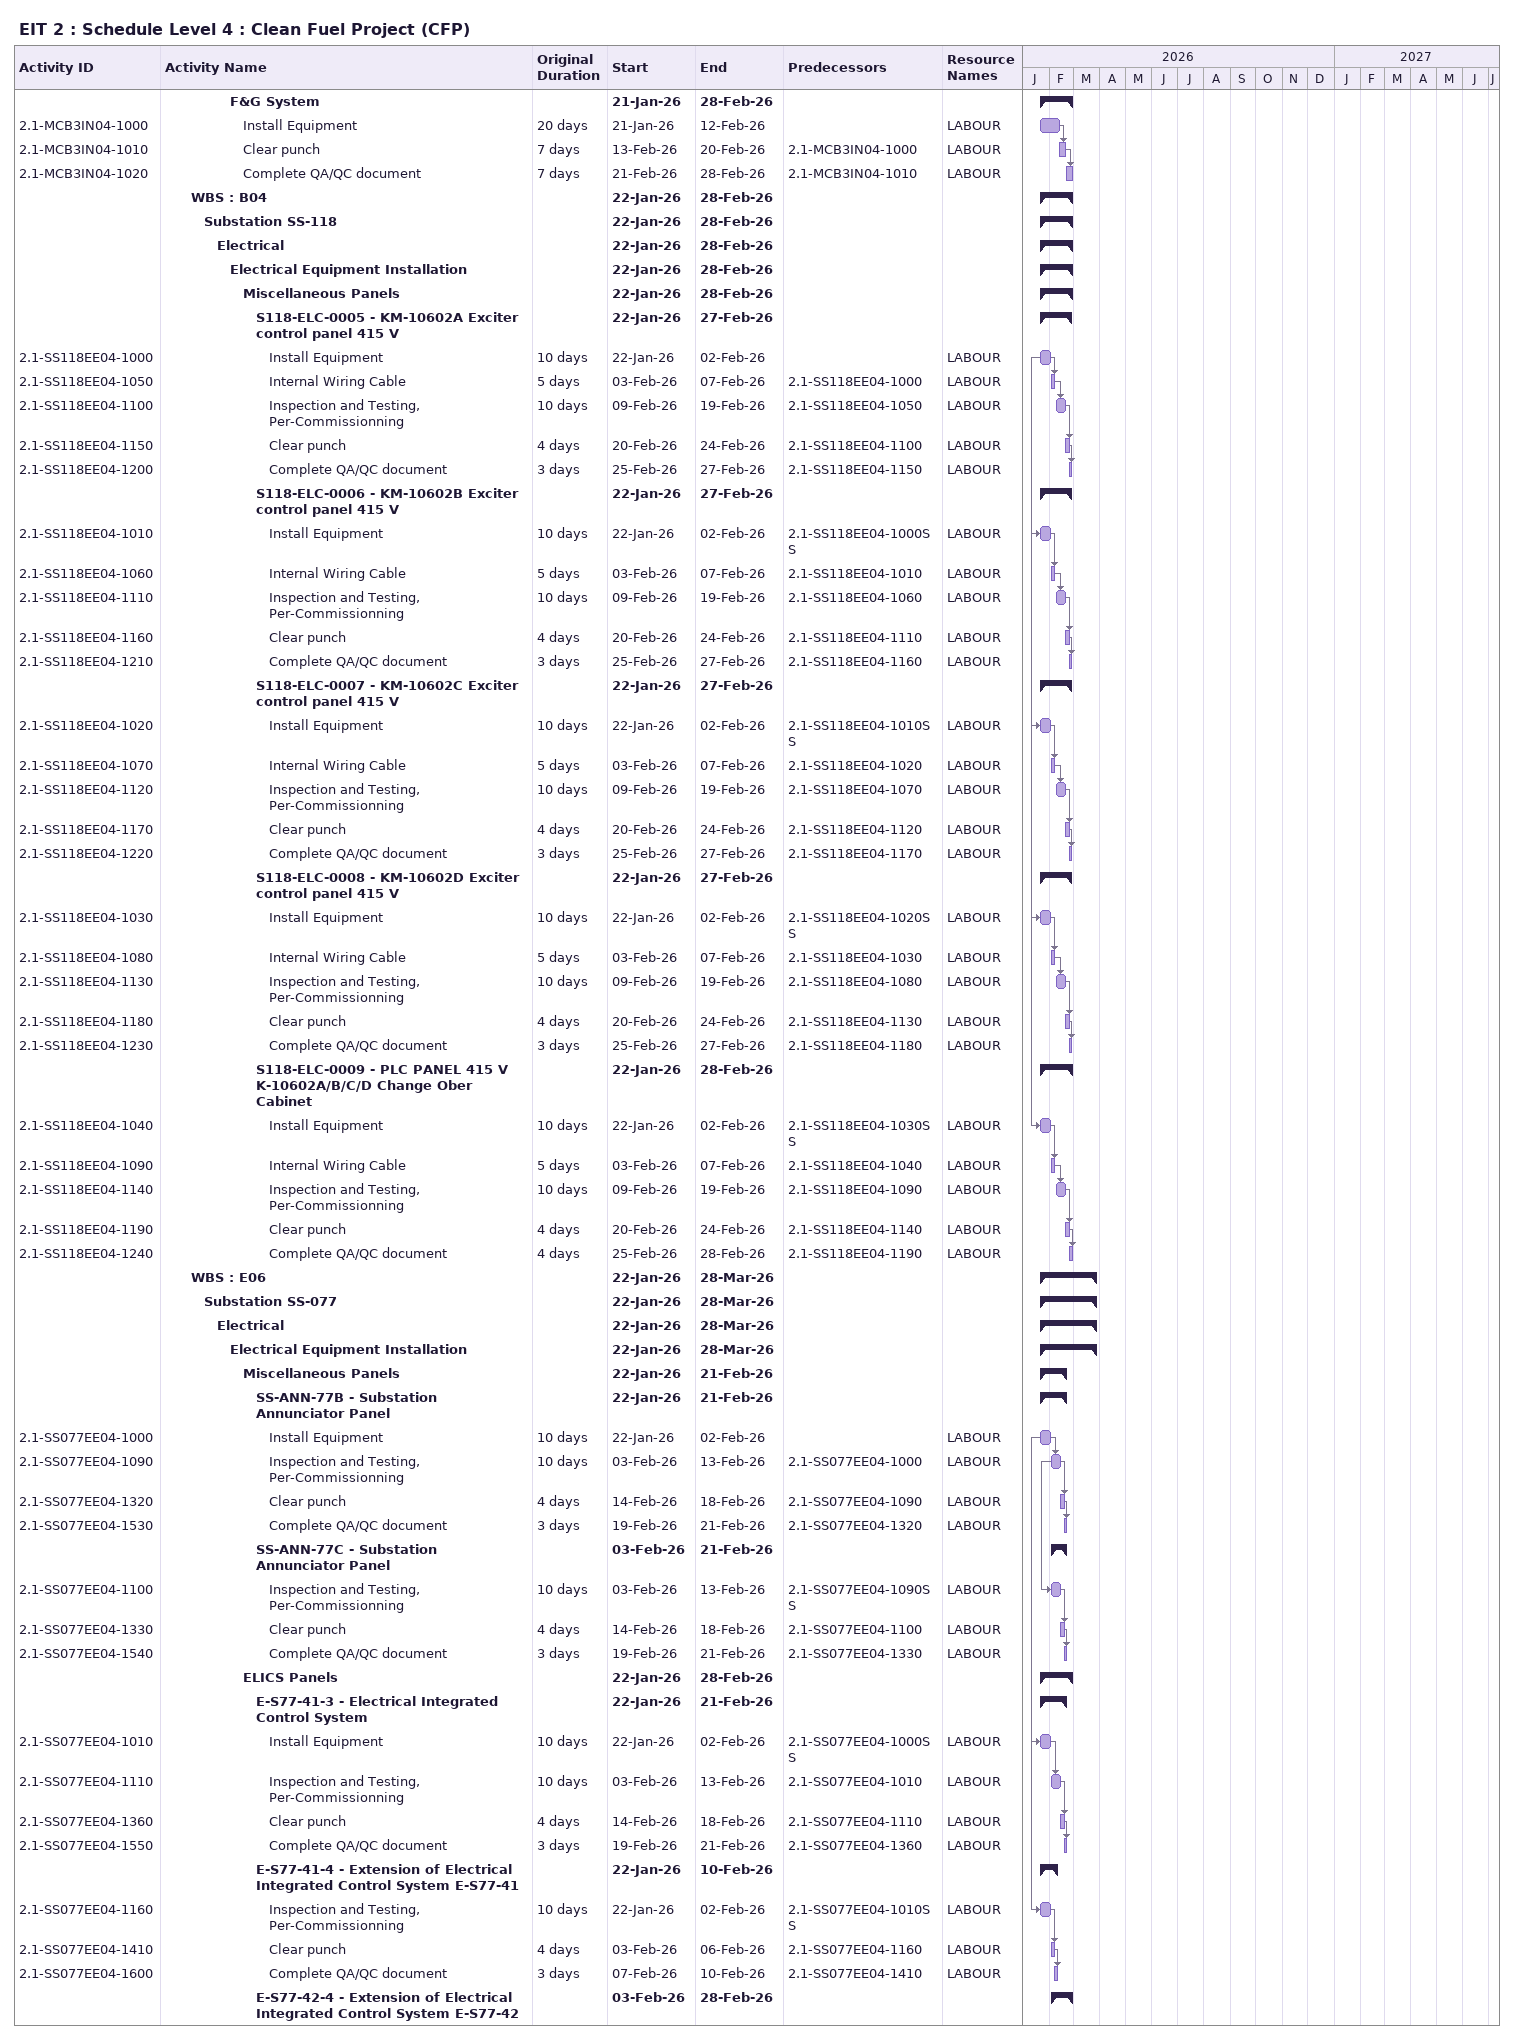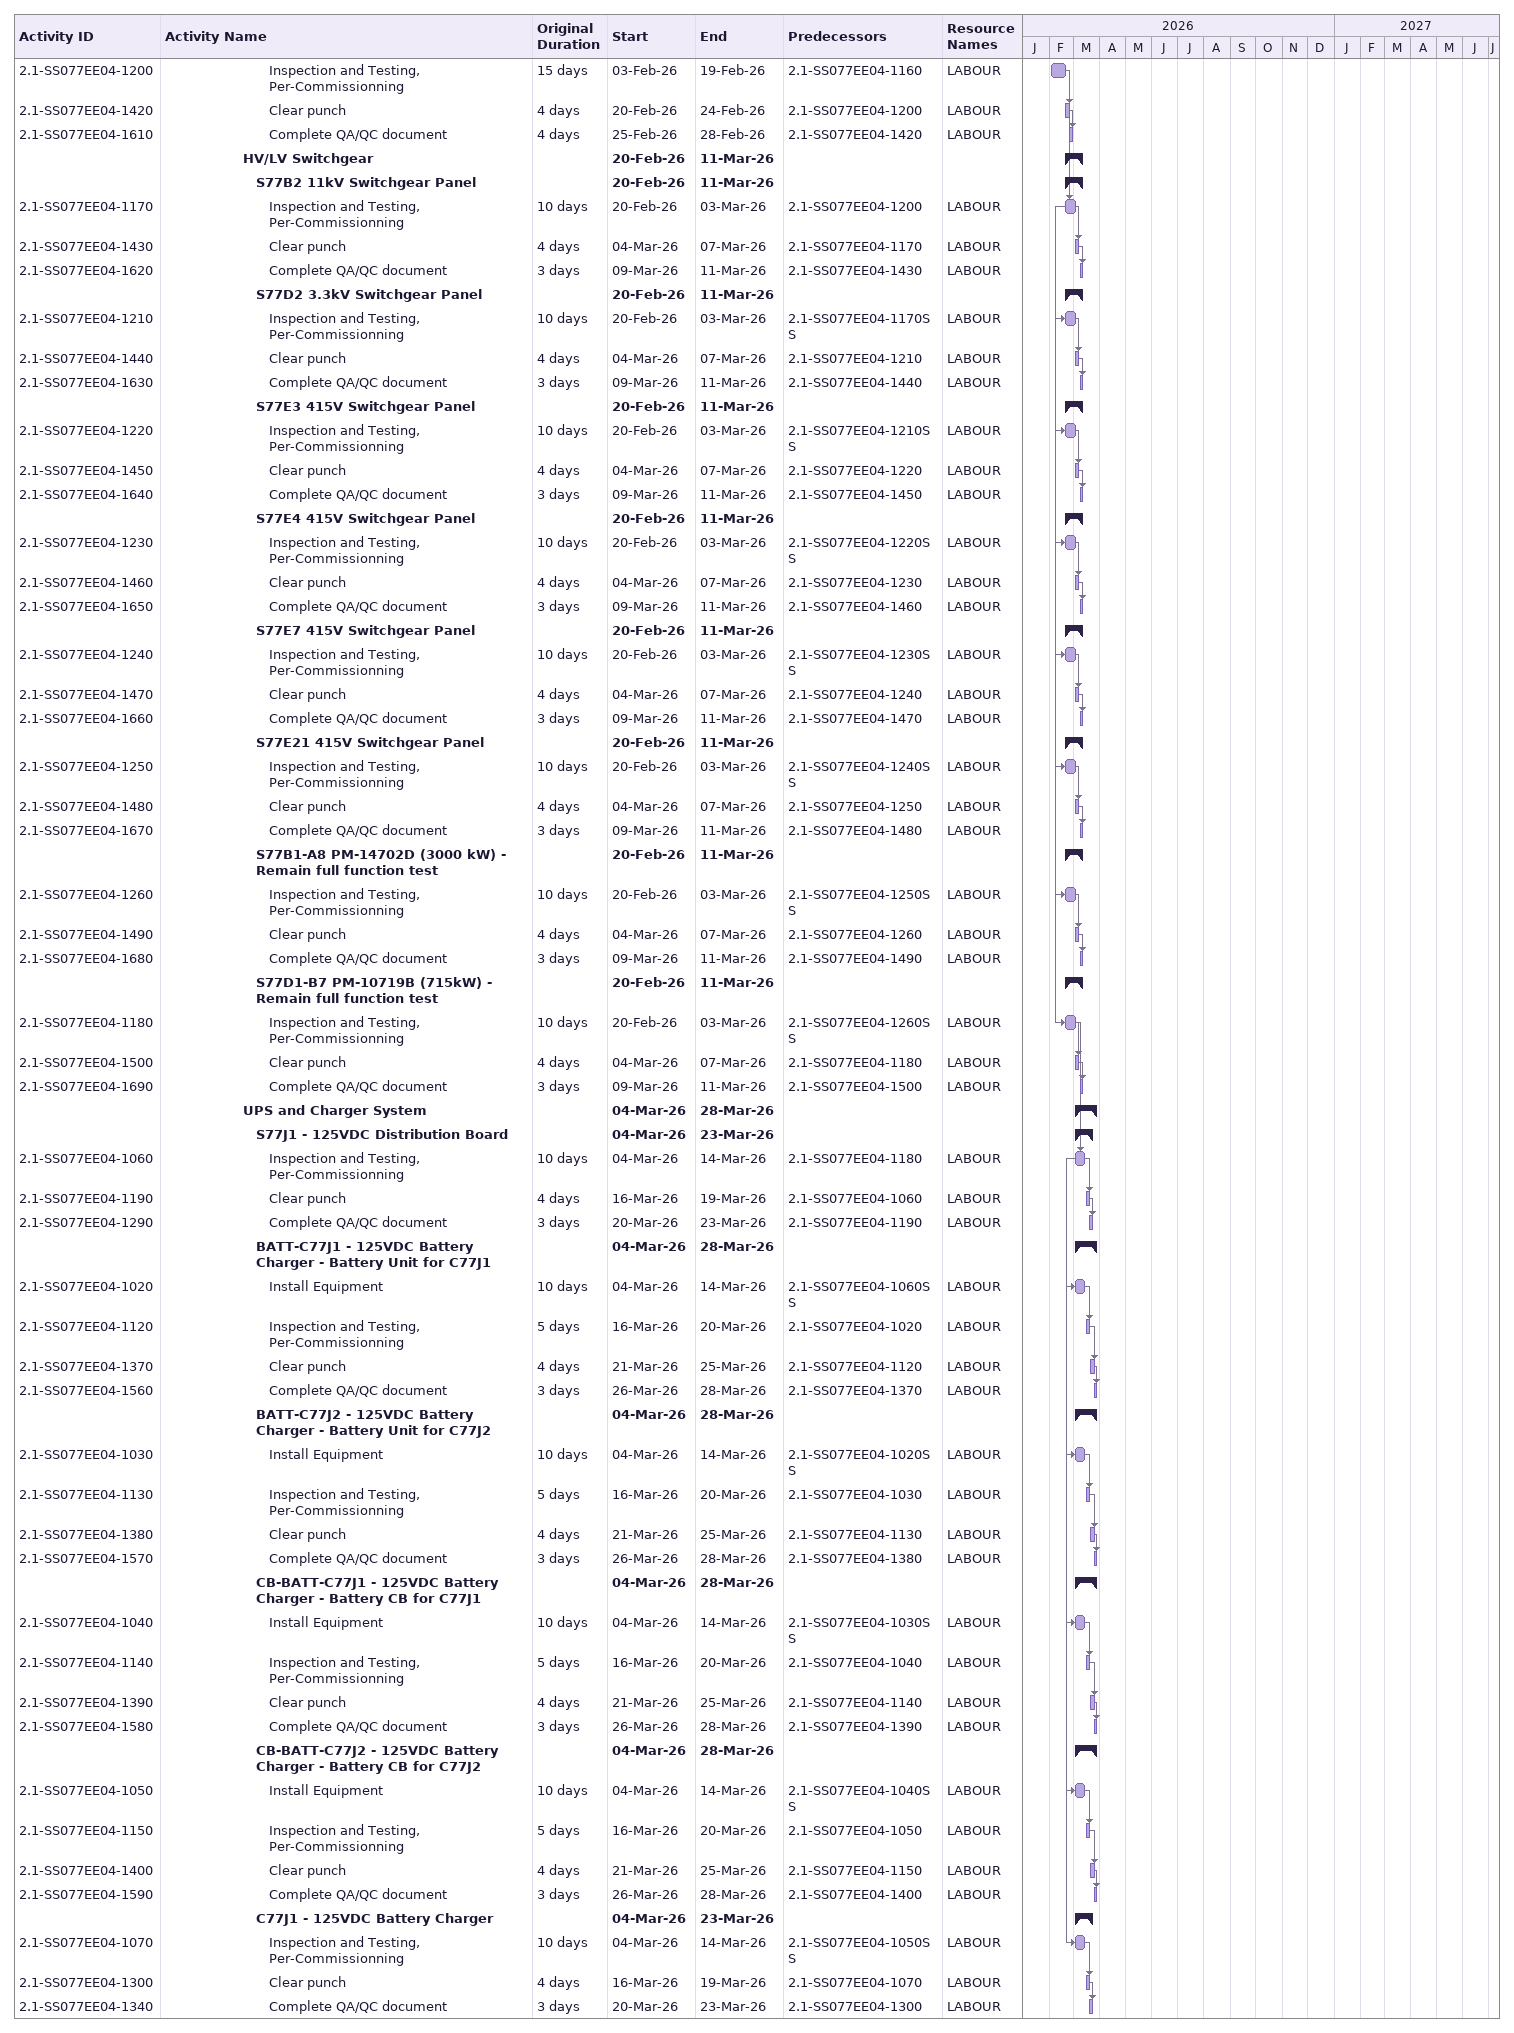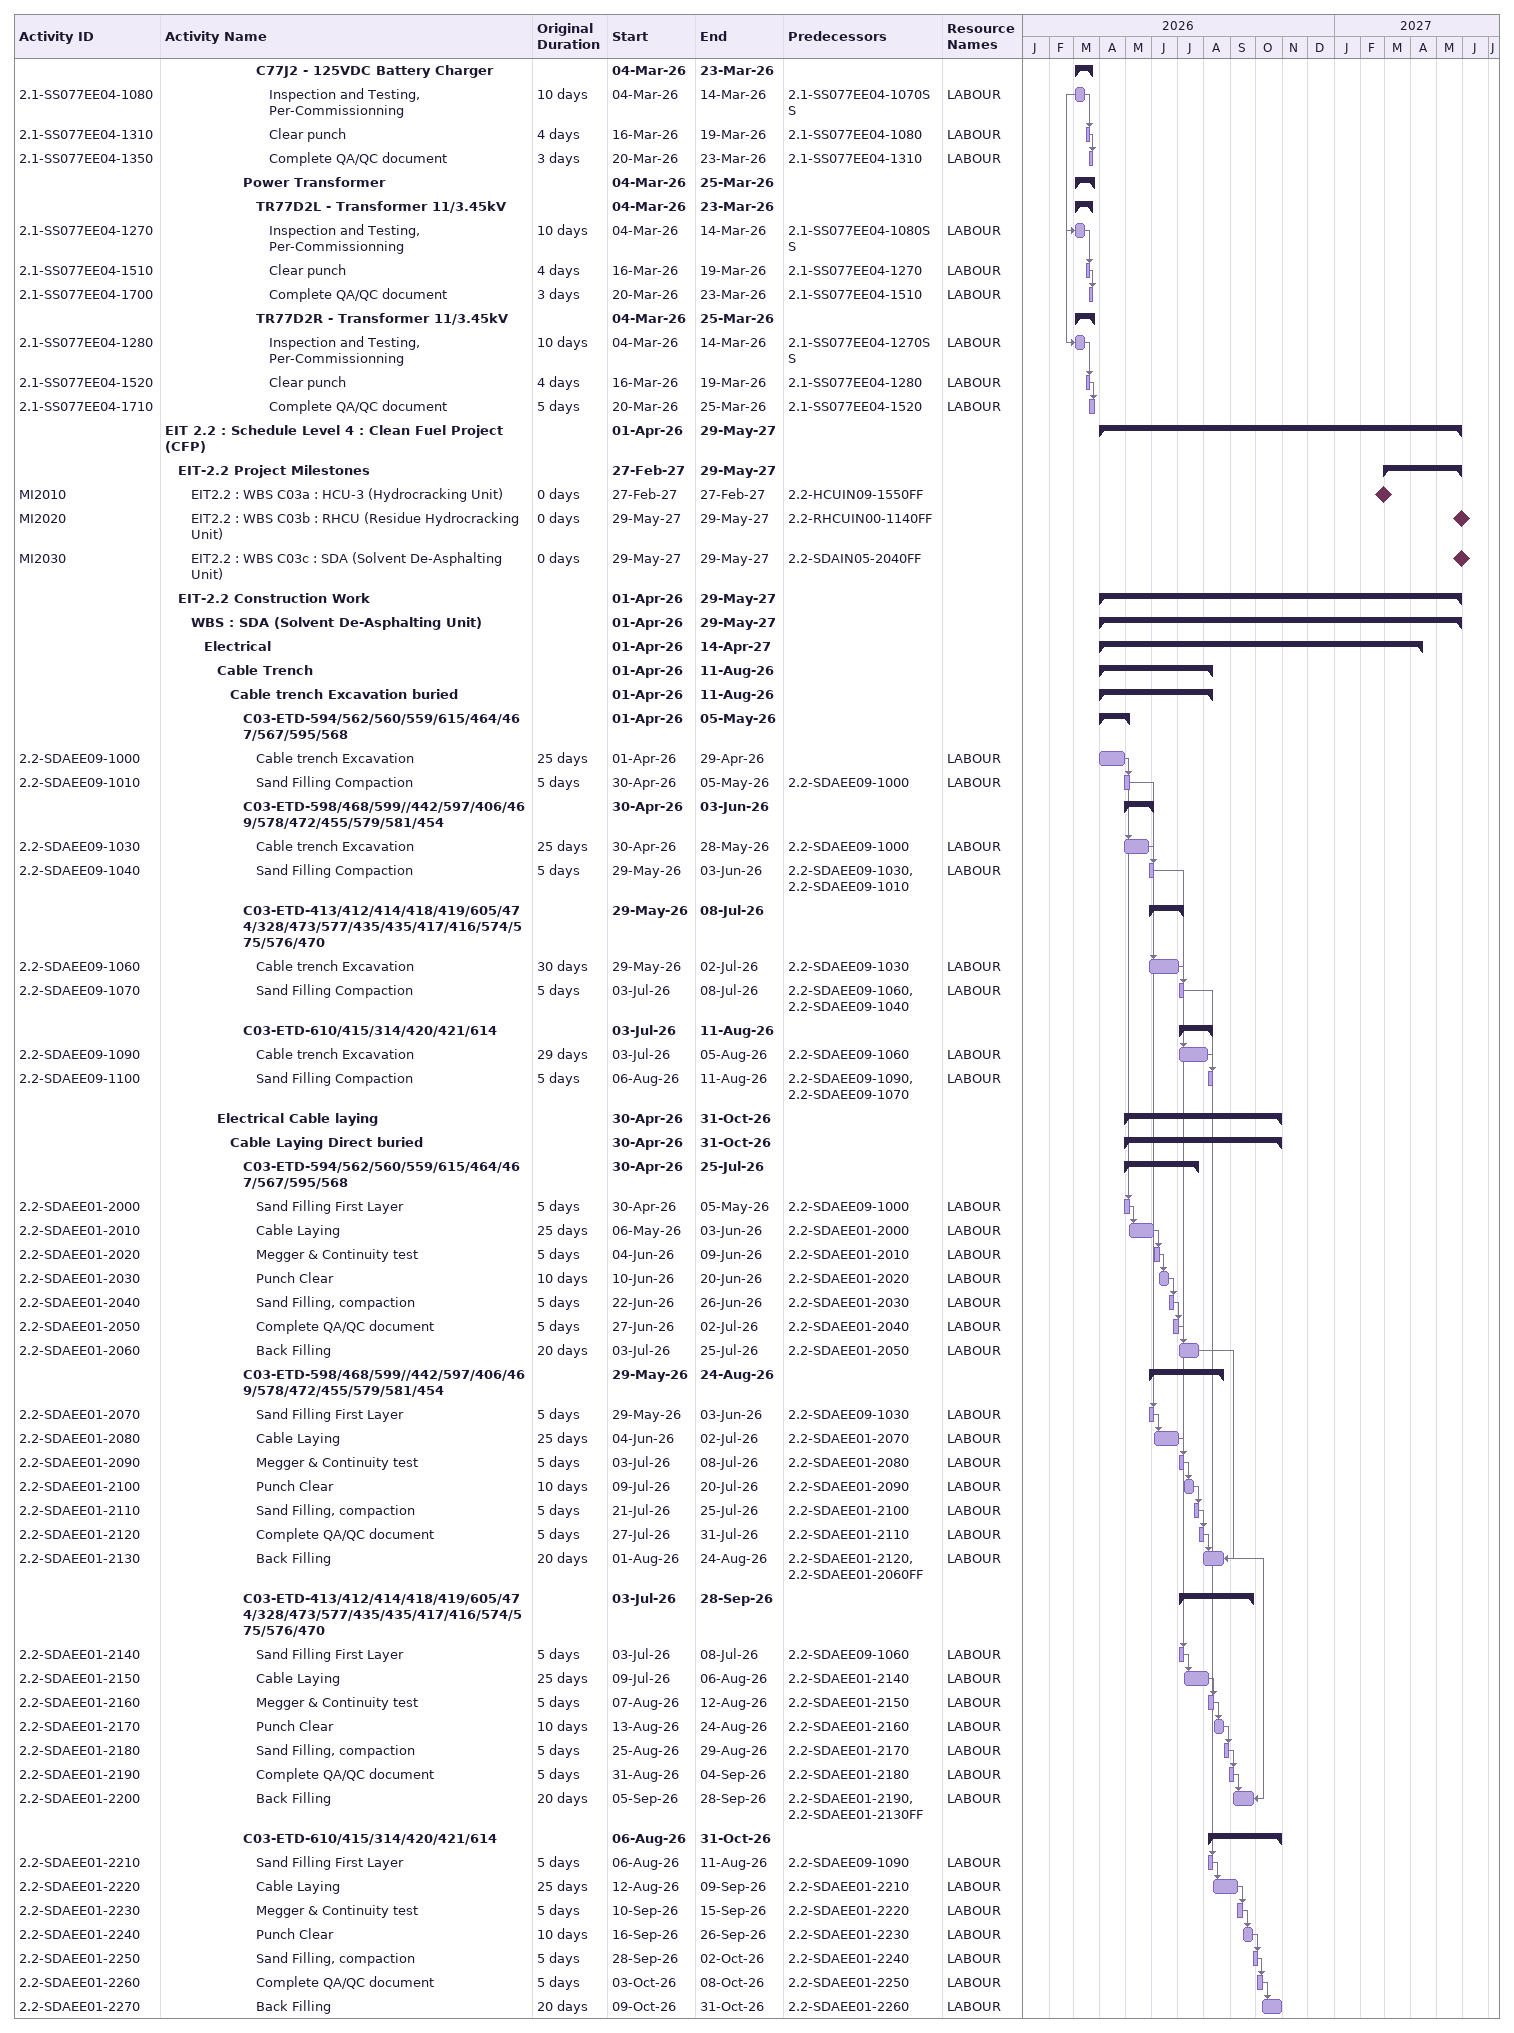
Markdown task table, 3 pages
EIT 2 : Schedule Level 4 : Clean Fuel Project (CFP)

| ID | Level | Task | Original duration | Start | Finish | Predecessors | Resources |
|---|---|---|---|---|---|---|---|
|  | 6 | **F&G System** |  | 2026-01-21 | 2026-02-28 |  |  |
| 2.1-MCB3IN04-1000 | 7 | Install Equipment | 20d | 2026-01-21 | 2026-02-12 |  | LABOUR |
| 2.1-MCB3IN04-1010 | 7 | Clear punch | 7d | 2026-02-13 | 2026-02-20 | 2.1-MCB3IN04-1000 | LABOUR |
| 2.1-MCB3IN04-1020 | 7 | Complete QA/QC document | 7d | 2026-02-21 | 2026-02-28 | 2.1-MCB3IN04-1010 | LABOUR |
|  | 3 | **WBS : B04** |  | 2026-01-22 | 2026-02-28 |  |  |
|  | 4 | **Substation SS-118** |  | 2026-01-22 | 2026-02-28 |  |  |
|  | 5 | **Electrical** |  | 2026-01-22 | 2026-02-28 |  |  |
|  | 6 | **Electrical Equipment Installation** |  | 2026-01-22 | 2026-02-28 |  |  |
|  | 7 | **Miscellaneous Panels** |  | 2026-01-22 | 2026-02-28 |  |  |
|  | 8 | **S118-ELC-0005 - KM-10602A Exciter control panel 415 V** |  | 2026-01-22 | 2026-02-27 |  |  |
| 2.1-SS118EE04-1000 | 9 | Install Equipment | 10d | 2026-01-22 | 2026-02-02 |  | LABOUR |
| 2.1-SS118EE04-1050 | 9 | Internal Wiring Cable | 5d | 2026-02-03 | 2026-02-07 | 2.1-SS118EE04-1000 | LABOUR |
| 2.1-SS118EE04-1100 | 9 | Inspection and Testing, Per-Commissionning | 10d | 2026-02-09 | 2026-02-19 | 2.1-SS118EE04-1050 | LABOUR |
| 2.1-SS118EE04-1150 | 9 | Clear punch | 4d | 2026-02-20 | 2026-02-24 | 2.1-SS118EE04-1100 | LABOUR |
| 2.1-SS118EE04-1200 | 9 | Complete QA/QC document | 3d | 2026-02-25 | 2026-02-27 | 2.1-SS118EE04-1150 | LABOUR |
|  | 8 | **S118-ELC-0006 - KM-10602B Exciter control panel 415 V** |  | 2026-01-22 | 2026-02-27 |  |  |
| 2.1-SS118EE04-1010 | 9 | Install Equipment | 10d | 2026-01-22 | 2026-02-02 | 2.1-SS118EE04-1000SS | LABOUR |
| 2.1-SS118EE04-1060 | 9 | Internal Wiring Cable | 5d | 2026-02-03 | 2026-02-07 | 2.1-SS118EE04-1010 | LABOUR |
| 2.1-SS118EE04-1110 | 9 | Inspection and Testing, Per-Commissionning | 10d | 2026-02-09 | 2026-02-19 | 2.1-SS118EE04-1060 | LABOUR |
| 2.1-SS118EE04-1160 | 9 | Clear punch | 4d | 2026-02-20 | 2026-02-24 | 2.1-SS118EE04-1110 | LABOUR |
| 2.1-SS118EE04-1210 | 9 | Complete QA/QC document | 3d | 2026-02-25 | 2026-02-27 | 2.1-SS118EE04-1160 | LABOUR |
|  | 8 | **S118-ELC-0007 - KM-10602C Exciter control panel 415 V** |  | 2026-01-22 | 2026-02-27 |  |  |
| 2.1-SS118EE04-1020 | 9 | Install Equipment | 10d | 2026-01-22 | 2026-02-02 | 2.1-SS118EE04-1010SS | LABOUR |
| 2.1-SS118EE04-1070 | 9 | Internal Wiring Cable | 5d | 2026-02-03 | 2026-02-07 | 2.1-SS118EE04-1020 | LABOUR |
| 2.1-SS118EE04-1120 | 9 | Inspection and Testing, Per-Commissionning | 10d | 2026-02-09 | 2026-02-19 | 2.1-SS118EE04-1070 | LABOUR |
| 2.1-SS118EE04-1170 | 9 | Clear punch | 4d | 2026-02-20 | 2026-02-24 | 2.1-SS118EE04-1120 | LABOUR |
| 2.1-SS118EE04-1220 | 9 | Complete QA/QC document | 3d | 2026-02-25 | 2026-02-27 | 2.1-SS118EE04-1170 | LABOUR |
|  | 8 | **S118-ELC-0008 - KM-10602D Exciter control panel 415 V** |  | 2026-01-22 | 2026-02-27 |  |  |
| 2.1-SS118EE04-1030 | 9 | Install Equipment | 10d | 2026-01-22 | 2026-02-02 | 2.1-SS118EE04-1020SS | LABOUR |
| 2.1-SS118EE04-1080 | 9 | Internal Wiring Cable | 5d | 2026-02-03 | 2026-02-07 | 2.1-SS118EE04-1030 | LABOUR |
| 2.1-SS118EE04-1130 | 9 | Inspection and Testing, Per-Commissionning | 10d | 2026-02-09 | 2026-02-19 | 2.1-SS118EE04-1080 | LABOUR |
| 2.1-SS118EE04-1180 | 9 | Clear punch | 4d | 2026-02-20 | 2026-02-24 | 2.1-SS118EE04-1130 | LABOUR |
| 2.1-SS118EE04-1230 | 9 | Complete QA/QC document | 3d | 2026-02-25 | 2026-02-27 | 2.1-SS118EE04-1180 | LABOUR |
|  | 8 | **S118-ELC-0009 - PLC PANEL 415 V K-10602A/B/C/D Change Ober Cabinet** |  | 2026-01-22 | 2026-02-28 |  |  |
| 2.1-SS118EE04-1040 | 9 | Install Equipment | 10d | 2026-01-22 | 2026-02-02 | 2.1-SS118EE04-1030SS | LABOUR |
| 2.1-SS118EE04-1090 | 9 | Internal Wiring Cable | 5d | 2026-02-03 | 2026-02-07 | 2.1-SS118EE04-1040 | LABOUR |
| 2.1-SS118EE04-1140 | 9 | Inspection and Testing, Per-Commissionning | 10d | 2026-02-09 | 2026-02-19 | 2.1-SS118EE04-1090 | LABOUR |
| 2.1-SS118EE04-1190 | 9 | Clear punch | 4d | 2026-02-20 | 2026-02-24 | 2.1-SS118EE04-1140 | LABOUR |
| 2.1-SS118EE04-1240 | 9 | Complete QA/QC document | 4d | 2026-02-25 | 2026-02-28 | 2.1-SS118EE04-1190 | LABOUR |
|  | 3 | **WBS : E06** |  | 2026-01-22 | 2026-03-28 |  |  |
|  | 4 | **Substation SS-077** |  | 2026-01-22 | 2026-03-28 |  |  |
|  | 5 | **Electrical** |  | 2026-01-22 | 2026-03-28 |  |  |
|  | 6 | **Electrical Equipment Installation** |  | 2026-01-22 | 2026-03-28 |  |  |
|  | 7 | **Miscellaneous Panels** |  | 2026-01-22 | 2026-02-21 |  |  |
|  | 8 | **SS-ANN-77B - Substation Annunciator Panel** |  | 2026-01-22 | 2026-02-21 |  |  |
| 2.1-SS077EE04-1000 | 9 | Install Equipment | 10d | 2026-01-22 | 2026-02-02 |  | LABOUR |
| 2.1-SS077EE04-1090 | 9 | Inspection and Testing, Per-Commissionning | 10d | 2026-02-03 | 2026-02-13 | 2.1-SS077EE04-1000 | LABOUR |
| 2.1-SS077EE04-1320 | 9 | Clear punch | 4d | 2026-02-14 | 2026-02-18 | 2.1-SS077EE04-1090 | LABOUR |
| 2.1-SS077EE04-1530 | 9 | Complete QA/QC document | 3d | 2026-02-19 | 2026-02-21 | 2.1-SS077EE04-1320 | LABOUR |
|  | 8 | **SS-ANN-77C - Substation Annunciator Panel** |  | 2026-02-03 | 2026-02-21 |  |  |
| 2.1-SS077EE04-1100 | 9 | Inspection and Testing, Per-Commissionning | 10d | 2026-02-03 | 2026-02-13 | 2.1-SS077EE04-1090SS | LABOUR |
| 2.1-SS077EE04-1330 | 9 | Clear punch | 4d | 2026-02-14 | 2026-02-18 | 2.1-SS077EE04-1100 | LABOUR |
| 2.1-SS077EE04-1540 | 9 | Complete QA/QC document | 3d | 2026-02-19 | 2026-02-21 | 2.1-SS077EE04-1330 | LABOUR |
|  | 7 | **ELICS Panels** |  | 2026-01-22 | 2026-02-28 |  |  |
|  | 8 | **E-S77-41-3 - Electrical Integrated Control System** |  | 2026-01-22 | 2026-02-21 |  |  |
| 2.1-SS077EE04-1010 | 9 | Install Equipment | 10d | 2026-01-22 | 2026-02-02 | 2.1-SS077EE04-1000SS | LABOUR |
| 2.1-SS077EE04-1110 | 9 | Inspection and Testing, Per-Commissionning | 10d | 2026-02-03 | 2026-02-13 | 2.1-SS077EE04-1010 | LABOUR |
| 2.1-SS077EE04-1360 | 9 | Clear punch | 4d | 2026-02-14 | 2026-02-18 | 2.1-SS077EE04-1110 | LABOUR |
| 2.1-SS077EE04-1550 | 9 | Complete QA/QC document | 3d | 2026-02-19 | 2026-02-21 | 2.1-SS077EE04-1360 | LABOUR |
|  | 8 | **E-S77-41-4 - Extension of Electrical Integrated Control System E-S77-41** |  | 2026-01-22 | 2026-02-10 |  |  |
| 2.1-SS077EE04-1160 | 9 | Inspection and Testing, Per-Commissionning | 10d | 2026-01-22 | 2026-02-02 | 2.1-SS077EE04-1010SS | LABOUR |
| 2.1-SS077EE04-1410 | 9 | Clear punch | 4d | 2026-02-03 | 2026-02-06 | 2.1-SS077EE04-1160 | LABOUR |
| 2.1-SS077EE04-1600 | 9 | Complete QA/QC document | 3d | 2026-02-07 | 2026-02-10 | 2.1-SS077EE04-1410 | LABOUR |
|  | 8 | **E-S77-42-4 - Extension of Electrical Integrated Control System E-S77-42** |  | 2026-02-03 | 2026-02-28 |  |  |
| 2.1-SS077EE04-1200 | 9 | Inspection and Testing, Per-Commissionning | 15d | 2026-02-03 | 2026-02-19 | 2.1-SS077EE04-1160 | LABOUR |
| 2.1-SS077EE04-1420 | 9 | Clear punch | 4d | 2026-02-20 | 2026-02-24 | 2.1-SS077EE04-1200 | LABOUR |
| 2.1-SS077EE04-1610 | 9 | Complete QA/QC document | 4d | 2026-02-25 | 2026-02-28 | 2.1-SS077EE04-1420 | LABOUR |
|  | 7 | **HV/LV Switchgear** |  | 2026-02-20 | 2026-03-11 |  |  |
|  | 8 | **S77B2 11kV Switchgear Panel** |  | 2026-02-20 | 2026-03-11 |  |  |
| 2.1-SS077EE04-1170 | 9 | Inspection and Testing, Per-Commissionning | 10d | 2026-02-20 | 2026-03-03 | 2.1-SS077EE04-1200 | LABOUR |
| 2.1-SS077EE04-1430 | 9 | Clear punch | 4d | 2026-03-04 | 2026-03-07 | 2.1-SS077EE04-1170 | LABOUR |
| 2.1-SS077EE04-1620 | 9 | Complete QA/QC document | 3d | 2026-03-09 | 2026-03-11 | 2.1-SS077EE04-1430 | LABOUR |
|  | 8 | **S77D2 3.3kV Switchgear Panel** |  | 2026-02-20 | 2026-03-11 |  |  |
| 2.1-SS077EE04-1210 | 9 | Inspection and Testing, Per-Commissionning | 10d | 2026-02-20 | 2026-03-03 | 2.1-SS077EE04-1170SS | LABOUR |
| 2.1-SS077EE04-1440 | 9 | Clear punch | 4d | 2026-03-04 | 2026-03-07 | 2.1-SS077EE04-1210 | LABOUR |
| 2.1-SS077EE04-1630 | 9 | Complete QA/QC document | 3d | 2026-03-09 | 2026-03-11 | 2.1-SS077EE04-1440 | LABOUR |
|  | 8 | **S77E3 415V Switchgear Panel** |  | 2026-02-20 | 2026-03-11 |  |  |
| 2.1-SS077EE04-1220 | 9 | Inspection and Testing, Per-Commissionning | 10d | 2026-02-20 | 2026-03-03 | 2.1-SS077EE04-1210SS | LABOUR |
| 2.1-SS077EE04-1450 | 9 | Clear punch | 4d | 2026-03-04 | 2026-03-07 | 2.1-SS077EE04-1220 | LABOUR |
| 2.1-SS077EE04-1640 | 9 | Complete QA/QC document | 3d | 2026-03-09 | 2026-03-11 | 2.1-SS077EE04-1450 | LABOUR |
|  | 8 | **S77E4 415V Switchgear Panel** |  | 2026-02-20 | 2026-03-11 |  |  |
| 2.1-SS077EE04-1230 | 9 | Inspection and Testing, Per-Commissionning | 10d | 2026-02-20 | 2026-03-03 | 2.1-SS077EE04-1220SS | LABOUR |
| 2.1-SS077EE04-1460 | 9 | Clear punch | 4d | 2026-03-04 | 2026-03-07 | 2.1-SS077EE04-1230 | LABOUR |
| 2.1-SS077EE04-1650 | 9 | Complete QA/QC document | 3d | 2026-03-09 | 2026-03-11 | 2.1-SS077EE04-1460 | LABOUR |
|  | 8 | **S77E7 415V Switchgear Panel** |  | 2026-02-20 | 2026-03-11 |  |  |
| 2.1-SS077EE04-1240 | 9 | Inspection and Testing, Per-Commissionning | 10d | 2026-02-20 | 2026-03-03 | 2.1-SS077EE04-1230SS | LABOUR |
| 2.1-SS077EE04-1470 | 9 | Clear punch | 4d | 2026-03-04 | 2026-03-07 | 2.1-SS077EE04-1240 | LABOUR |
| 2.1-SS077EE04-1660 | 9 | Complete QA/QC document | 3d | 2026-03-09 | 2026-03-11 | 2.1-SS077EE04-1470 | LABOUR |
|  | 8 | **S77E21 415V Switchgear Panel** |  | 2026-02-20 | 2026-03-11 |  |  |
| 2.1-SS077EE04-1250 | 9 | Inspection and Testing, Per-Commissionning | 10d | 2026-02-20 | 2026-03-03 | 2.1-SS077EE04-1240SS | LABOUR |
| 2.1-SS077EE04-1480 | 9 | Clear punch | 4d | 2026-03-04 | 2026-03-07 | 2.1-SS077EE04-1250 | LABOUR |
| 2.1-SS077EE04-1670 | 9 | Complete QA/QC document | 3d | 2026-03-09 | 2026-03-11 | 2.1-SS077EE04-1480 | LABOUR |
|  | 8 | **S77B1-A8 PM-14702D (3000 kW) - Remain full function test** |  | 2026-02-20 | 2026-03-11 |  |  |
| 2.1-SS077EE04-1260 | 9 | Inspection and Testing, Per-Commissionning | 10d | 2026-02-20 | 2026-03-03 | 2.1-SS077EE04-1250SS | LABOUR |
| 2.1-SS077EE04-1490 | 9 | Clear punch | 4d | 2026-03-04 | 2026-03-07 | 2.1-SS077EE04-1260 | LABOUR |
| 2.1-SS077EE04-1680 | 9 | Complete QA/QC document | 3d | 2026-03-09 | 2026-03-11 | 2.1-SS077EE04-1490 | LABOUR |
|  | 8 | **S77D1-B7 PM-10719B (715kW) - Remain full function test** |  | 2026-02-20 | 2026-03-11 |  |  |
| 2.1-SS077EE04-1180 | 9 | Inspection and Testing, Per-Commissionning | 10d | 2026-02-20 | 2026-03-03 | 2.1-SS077EE04-1260SS | LABOUR |
| 2.1-SS077EE04-1500 | 9 | Clear punch | 4d | 2026-03-04 | 2026-03-07 | 2.1-SS077EE04-1180 | LABOUR |
| 2.1-SS077EE04-1690 | 9 | Complete QA/QC document | 3d | 2026-03-09 | 2026-03-11 | 2.1-SS077EE04-1500 | LABOUR |
|  | 7 | **UPS and Charger System** |  | 2026-03-04 | 2026-03-28 |  |  |
|  | 8 | **S77J1 - 125VDC Distribution Board** |  | 2026-03-04 | 2026-03-23 |  |  |
| 2.1-SS077EE04-1060 | 9 | Inspection and Testing, Per-Commissionning | 10d | 2026-03-04 | 2026-03-14 | 2.1-SS077EE04-1180 | LABOUR |
| 2.1-SS077EE04-1190 | 9 | Clear punch | 4d | 2026-03-16 | 2026-03-19 | 2.1-SS077EE04-1060 | LABOUR |
| 2.1-SS077EE04-1290 | 9 | Complete QA/QC document | 3d | 2026-03-20 | 2026-03-23 | 2.1-SS077EE04-1190 | LABOUR |
|  | 8 | **BATT-C77J1 - 125VDC Battery Charger - Battery Unit for C77J1** |  | 2026-03-04 | 2026-03-28 |  |  |
| 2.1-SS077EE04-1020 | 9 | Install Equipment | 10d | 2026-03-04 | 2026-03-14 | 2.1-SS077EE04-1060SS | LABOUR |
| 2.1-SS077EE04-1120 | 9 | Inspection and Testing, Per-Commissionning | 5d | 2026-03-16 | 2026-03-20 | 2.1-SS077EE04-1020 | LABOUR |
| 2.1-SS077EE04-1370 | 9 | Clear punch | 4d | 2026-03-21 | 2026-03-25 | 2.1-SS077EE04-1120 | LABOUR |
| 2.1-SS077EE04-1560 | 9 | Complete QA/QC document | 3d | 2026-03-26 | 2026-03-28 | 2.1-SS077EE04-1370 | LABOUR |
|  | 8 | **BATT-C77J2 - 125VDC Battery Charger - Battery Unit for C77J2** |  | 2026-03-04 | 2026-03-28 |  |  |
| 2.1-SS077EE04-1030 | 9 | Install Equipment | 10d | 2026-03-04 | 2026-03-14 | 2.1-SS077EE04-1020SS | LABOUR |
| 2.1-SS077EE04-1130 | 9 | Inspection and Testing, Per-Commissionning | 5d | 2026-03-16 | 2026-03-20 | 2.1-SS077EE04-1030 | LABOUR |
| 2.1-SS077EE04-1380 | 9 | Clear punch | 4d | 2026-03-21 | 2026-03-25 | 2.1-SS077EE04-1130 | LABOUR |
| 2.1-SS077EE04-1570 | 9 | Complete QA/QC document | 3d | 2026-03-26 | 2026-03-28 | 2.1-SS077EE04-1380 | LABOUR |
|  | 8 | **CB-BATT-C77J1 - 125VDC Battery Charger - Battery CB for C77J1** |  | 2026-03-04 | 2026-03-28 |  |  |
| 2.1-SS077EE04-1040 | 9 | Install Equipment | 10d | 2026-03-04 | 2026-03-14 | 2.1-SS077EE04-1030SS | LABOUR |
| 2.1-SS077EE04-1140 | 9 | Inspection and Testing, Per-Commissionning | 5d | 2026-03-16 | 2026-03-20 | 2.1-SS077EE04-1040 | LABOUR |
| 2.1-SS077EE04-1390 | 9 | Clear punch | 4d | 2026-03-21 | 2026-03-25 | 2.1-SS077EE04-1140 | LABOUR |
| 2.1-SS077EE04-1580 | 9 | Complete QA/QC document | 3d | 2026-03-26 | 2026-03-28 | 2.1-SS077EE04-1390 | LABOUR |
|  | 8 | **CB-BATT-C77J2 - 125VDC Battery Charger - Battery CB for C77J2** |  | 2026-03-04 | 2026-03-28 |  |  |
| 2.1-SS077EE04-1050 | 9 | Install Equipment | 10d | 2026-03-04 | 2026-03-14 | 2.1-SS077EE04-1040SS | LABOUR |
| 2.1-SS077EE04-1150 | 9 | Inspection and Testing, Per-Commissionning | 5d | 2026-03-16 | 2026-03-20 | 2.1-SS077EE04-1050 | LABOUR |
| 2.1-SS077EE04-1400 | 9 | Clear punch | 4d | 2026-03-21 | 2026-03-25 | 2.1-SS077EE04-1150 | LABOUR |
| 2.1-SS077EE04-1590 | 9 | Complete QA/QC document | 3d | 2026-03-26 | 2026-03-28 | 2.1-SS077EE04-1400 | LABOUR |
|  | 8 | **C77J1 - 125VDC Battery Charger** |  | 2026-03-04 | 2026-03-23 |  |  |
| 2.1-SS077EE04-1070 | 9 | Inspection and Testing, Per-Commissionning | 10d | 2026-03-04 | 2026-03-14 | 2.1-SS077EE04-1050SS | LABOUR |
| 2.1-SS077EE04-1300 | 9 | Clear punch | 4d | 2026-03-16 | 2026-03-19 | 2.1-SS077EE04-1070 | LABOUR |
| 2.1-SS077EE04-1340 | 9 | Complete QA/QC document | 3d | 2026-03-20 | 2026-03-23 | 2.1-SS077EE04-1300 | LABOUR |
|  | 8 | **C77J2 - 125VDC Battery Charger** |  | 2026-03-04 | 2026-03-23 |  |  |
| 2.1-SS077EE04-1080 | 9 | Inspection and Testing, Per-Commissionning | 10d | 2026-03-04 | 2026-03-14 | 2.1-SS077EE04-1070SS | LABOUR |
| 2.1-SS077EE04-1310 | 9 | Clear punch | 4d | 2026-03-16 | 2026-03-19 | 2.1-SS077EE04-1080 | LABOUR |
| 2.1-SS077EE04-1350 | 9 | Complete QA/QC document | 3d | 2026-03-20 | 2026-03-23 | 2.1-SS077EE04-1310 | LABOUR |
|  | 7 | **Power Transformer** |  | 2026-03-04 | 2026-03-25 |  |  |
|  | 8 | **TR77D2L - Transformer 11/3.45kV** |  | 2026-03-04 | 2026-03-23 |  |  |
| 2.1-SS077EE04-1270 | 9 | Inspection and Testing, Per-Commissionning | 10d | 2026-03-04 | 2026-03-14 | 2.1-SS077EE04-1080SS | LABOUR |
| 2.1-SS077EE04-1510 | 9 | Clear punch | 4d | 2026-03-16 | 2026-03-19 | 2.1-SS077EE04-1270 | LABOUR |
| 2.1-SS077EE04-1700 | 9 | Complete QA/QC document | 3d | 2026-03-20 | 2026-03-23 | 2.1-SS077EE04-1510 | LABOUR |
|  | 8 | **TR77D2R - Transformer 11/3.45kV** |  | 2026-03-04 | 2026-03-25 |  |  |
| 2.1-SS077EE04-1280 | 9 | Inspection and Testing, Per-Commissionning | 10d | 2026-03-04 | 2026-03-14 | 2.1-SS077EE04-1270SS | LABOUR |
| 2.1-SS077EE04-1520 | 9 | Clear punch | 4d | 2026-03-16 | 2026-03-19 | 2.1-SS077EE04-1280 | LABOUR |
| 2.1-SS077EE04-1710 | 9 | Complete QA/QC document | 5d | 2026-03-20 | 2026-03-25 | 2.1-SS077EE04-1520 | LABOUR |
|  | 1 | **EIT 2.2 : Schedule Level 4 : Clean Fuel Project (CFP)** |  | 2026-04-01 | 2027-05-29 |  |  |
|  | 2 | **EIT-2.2 Project Milestones** |  | 2027-02-27 | 2027-05-29 |  |  |
| MI2010 | 3 | EIT2.2 : WBS C03a : HCU-3 (Hydrocracking Unit) | 0d | 2027-02-27 | 2027-02-27 | 2.2-HCUIN09-1550FF |  |
| MI2020 | 3 | EIT2.2 : WBS C03b : RHCU (Residue Hydrocracking Unit) | 0d | 2027-05-29 | 2027-05-29 | 2.2-RHCUIN00-1140FF |  |
| MI2030 | 3 | EIT2.2 : WBS C03c : SDA (Solvent De-Asphalting Unit) | 0d | 2027-05-29 | 2027-05-29 | 2.2-SDAIN05-2040FF |  |
|  | 2 | **EIT-2.2 Construction Work** |  | 2026-04-01 | 2027-05-29 |  |  |
|  | 3 | **WBS : SDA (Solvent De-Asphalting Unit)** |  | 2026-04-01 | 2027-05-29 |  |  |
|  | 4 | **Electrical** |  | 2026-04-01 | 2027-04-14 |  |  |
|  | 5 | **Cable Trench** |  | 2026-04-01 | 2026-08-11 |  |  |
|  | 6 | **Cable trench Excavation buried** |  | 2026-04-01 | 2026-08-11 |  |  |
|  | 7 | **C03-ETD-594/562/560/559/615/464/467/567/595/568** |  | 2026-04-01 | 2026-05-05 |  |  |
| 2.2-SDAEE09-1000 | 8 | Cable trench Excavation | 25d | 2026-04-01 | 2026-04-29 |  | LABOUR |
| 2.2-SDAEE09-1010 | 8 | Sand Filling Compaction | 5d | 2026-04-30 | 2026-05-05 | 2.2-SDAEE09-1000 | LABOUR |
|  | 7 | **C03-ETD-598/468/599//442/597/406/469/578/472/455/579/581/454** |  | 2026-04-30 | 2026-06-03 |  |  |
| 2.2-SDAEE09-1030 | 8 | Cable trench Excavation | 25d | 2026-04-30 | 2026-05-28 | 2.2-SDAEE09-1000 | LABOUR |
| 2.2-SDAEE09-1040 | 8 | Sand Filling Compaction | 5d | 2026-05-29 | 2026-06-03 | 2.2-SDAEE09-1030, 2.2-SDAEE09-1010 | LABOUR |
|  | 7 | **C03-ETD-413/412/414/418/419/605/474/328/473/577/435/435/417/416/574/575/576/470** |  | 2026-05-29 | 2026-07-08 |  |  |
| 2.2-SDAEE09-1060 | 8 | Cable trench Excavation | 30d | 2026-05-29 | 2026-07-02 | 2.2-SDAEE09-1030 | LABOUR |
| 2.2-SDAEE09-1070 | 8 | Sand Filling Compaction | 5d | 2026-07-03 | 2026-07-08 | 2.2-SDAEE09-1060, 2.2-SDAEE09-1040 | LABOUR |
|  | 7 | **C03-ETD-610/415/314/420/421/614** |  | 2026-07-03 | 2026-08-11 |  |  |
| 2.2-SDAEE09-1090 | 8 | Cable trench Excavation | 29d | 2026-07-03 | 2026-08-05 | 2.2-SDAEE09-1060 | LABOUR |
| 2.2-SDAEE09-1100 | 8 | Sand Filling Compaction | 5d | 2026-08-06 | 2026-08-11 | 2.2-SDAEE09-1090, 2.2-SDAEE09-1070 | LABOUR |
|  | 5 | **Electrical Cable laying** |  | 2026-04-30 | 2026-10-31 |  |  |
|  | 6 | **Cable Laying Direct buried** |  | 2026-04-30 | 2026-10-31 |  |  |
|  | 7 | **C03-ETD-594/562/560/559/615/464/467/567/595/568** |  | 2026-04-30 | 2026-07-25 |  |  |
| 2.2-SDAEE01-2000 | 8 | Sand Filling First Layer | 5d | 2026-04-30 | 2026-05-05 | 2.2-SDAEE09-1000 | LABOUR |
| 2.2-SDAEE01-2010 | 8 | Cable Laying | 25d | 2026-05-06 | 2026-06-03 | 2.2-SDAEE01-2000 | LABOUR |
| 2.2-SDAEE01-2020 | 8 | Megger & Continuity test | 5d | 2026-06-04 | 2026-06-09 | 2.2-SDAEE01-2010 | LABOUR |
| 2.2-SDAEE01-2030 | 8 | Punch Clear | 10d | 2026-06-10 | 2026-06-20 | 2.2-SDAEE01-2020 | LABOUR |
| 2.2-SDAEE01-2040 | 8 | Sand Filling, compaction | 5d | 2026-06-22 | 2026-06-26 | 2.2-SDAEE01-2030 | LABOUR |
| 2.2-SDAEE01-2050 | 8 | Complete QA/QC document | 5d | 2026-06-27 | 2026-07-02 | 2.2-SDAEE01-2040 | LABOUR |
| 2.2-SDAEE01-2060 | 8 | Back Filling | 20d | 2026-07-03 | 2026-07-25 | 2.2-SDAEE01-2050 | LABOUR |
|  | 7 | **C03-ETD-598/468/599//442/597/406/469/578/472/455/579/581/454** |  | 2026-05-29 | 2026-08-24 |  |  |
| 2.2-SDAEE01-2070 | 8 | Sand Filling First Layer | 5d | 2026-05-29 | 2026-06-03 | 2.2-SDAEE09-1030 | LABOUR |
| 2.2-SDAEE01-2080 | 8 | Cable Laying | 25d | 2026-06-04 | 2026-07-02 | 2.2-SDAEE01-2070 | LABOUR |
| 2.2-SDAEE01-2090 | 8 | Megger & Continuity test | 5d | 2026-07-03 | 2026-07-08 | 2.2-SDAEE01-2080 | LABOUR |
| 2.2-SDAEE01-2100 | 8 | Punch Clear | 10d | 2026-07-09 | 2026-07-20 | 2.2-SDAEE01-2090 | LABOUR |
| 2.2-SDAEE01-2110 | 8 | Sand Filling, compaction | 5d | 2026-07-21 | 2026-07-25 | 2.2-SDAEE01-2100 | LABOUR |
| 2.2-SDAEE01-2120 | 8 | Complete QA/QC document | 5d | 2026-07-27 | 2026-07-31 | 2.2-SDAEE01-2110 | LABOUR |
| 2.2-SDAEE01-2130 | 8 | Back Filling | 20d | 2026-08-01 | 2026-08-24 | 2.2-SDAEE01-2120, 2.2-SDAEE01-2060FF | LABOUR |
|  | 7 | **C03-ETD-413/412/414/418/419/605/474/328/473/577/435/435/417/416/574/575/576/470** |  | 2026-07-03 | 2026-09-28 |  |  |
| 2.2-SDAEE01-2140 | 8 | Sand Filling First Layer | 5d | 2026-07-03 | 2026-07-08 | 2.2-SDAEE09-1060 | LABOUR |
| 2.2-SDAEE01-2150 | 8 | Cable Laying | 25d | 2026-07-09 | 2026-08-06 | 2.2-SDAEE01-2140 | LABOUR |
| 2.2-SDAEE01-2160 | 8 | Megger & Continuity test | 5d | 2026-08-07 | 2026-08-12 | 2.2-SDAEE01-2150 | LABOUR |
| 2.2-SDAEE01-2170 | 8 | Punch Clear | 10d | 2026-08-13 | 2026-08-24 | 2.2-SDAEE01-2160 | LABOUR |
| 2.2-SDAEE01-2180 | 8 | Sand Filling, compaction | 5d | 2026-08-25 | 2026-08-29 | 2.2-SDAEE01-2170 | LABOUR |
| 2.2-SDAEE01-2190 | 8 | Complete QA/QC document | 5d | 2026-08-31 | 2026-09-04 | 2.2-SDAEE01-2180 | LABOUR |
| 2.2-SDAEE01-2200 | 8 | Back Filling | 20d | 2026-09-05 | 2026-09-28 | 2.2-SDAEE01-2190, 2.2-SDAEE01-2130FF | LABOUR |
|  | 7 | **C03-ETD-610/415/314/420/421/614** |  | 2026-08-06 | 2026-10-31 |  |  |
| 2.2-SDAEE01-2210 | 8 | Sand Filling First Layer | 5d | 2026-08-06 | 2026-08-11 | 2.2-SDAEE09-1090 | LABOUR |
| 2.2-SDAEE01-2220 | 8 | Cable Laying | 25d | 2026-08-12 | 2026-09-09 | 2.2-SDAEE01-2210 | LABOUR |
| 2.2-SDAEE01-2230 | 8 | Megger & Continuity test | 5d | 2026-09-10 | 2026-09-15 | 2.2-SDAEE01-2220 | LABOUR |
| 2.2-SDAEE01-2240 | 8 | Punch Clear | 10d | 2026-09-16 | 2026-09-26 | 2.2-SDAEE01-2230 | LABOUR |
| 2.2-SDAEE01-2250 | 8 | Sand Filling, compaction | 5d | 2026-09-28 | 2026-10-02 | 2.2-SDAEE01-2240 | LABOUR |
| 2.2-SDAEE01-2260 | 8 | Complete QA/QC document | 5d | 2026-10-03 | 2026-10-08 | 2.2-SDAEE01-2250 | LABOUR |
| 2.2-SDAEE01-2270 | 8 | Back Filling | 20d | 2026-10-09 | 2026-10-31 | 2.2-SDAEE01-2260 | LABOUR |
